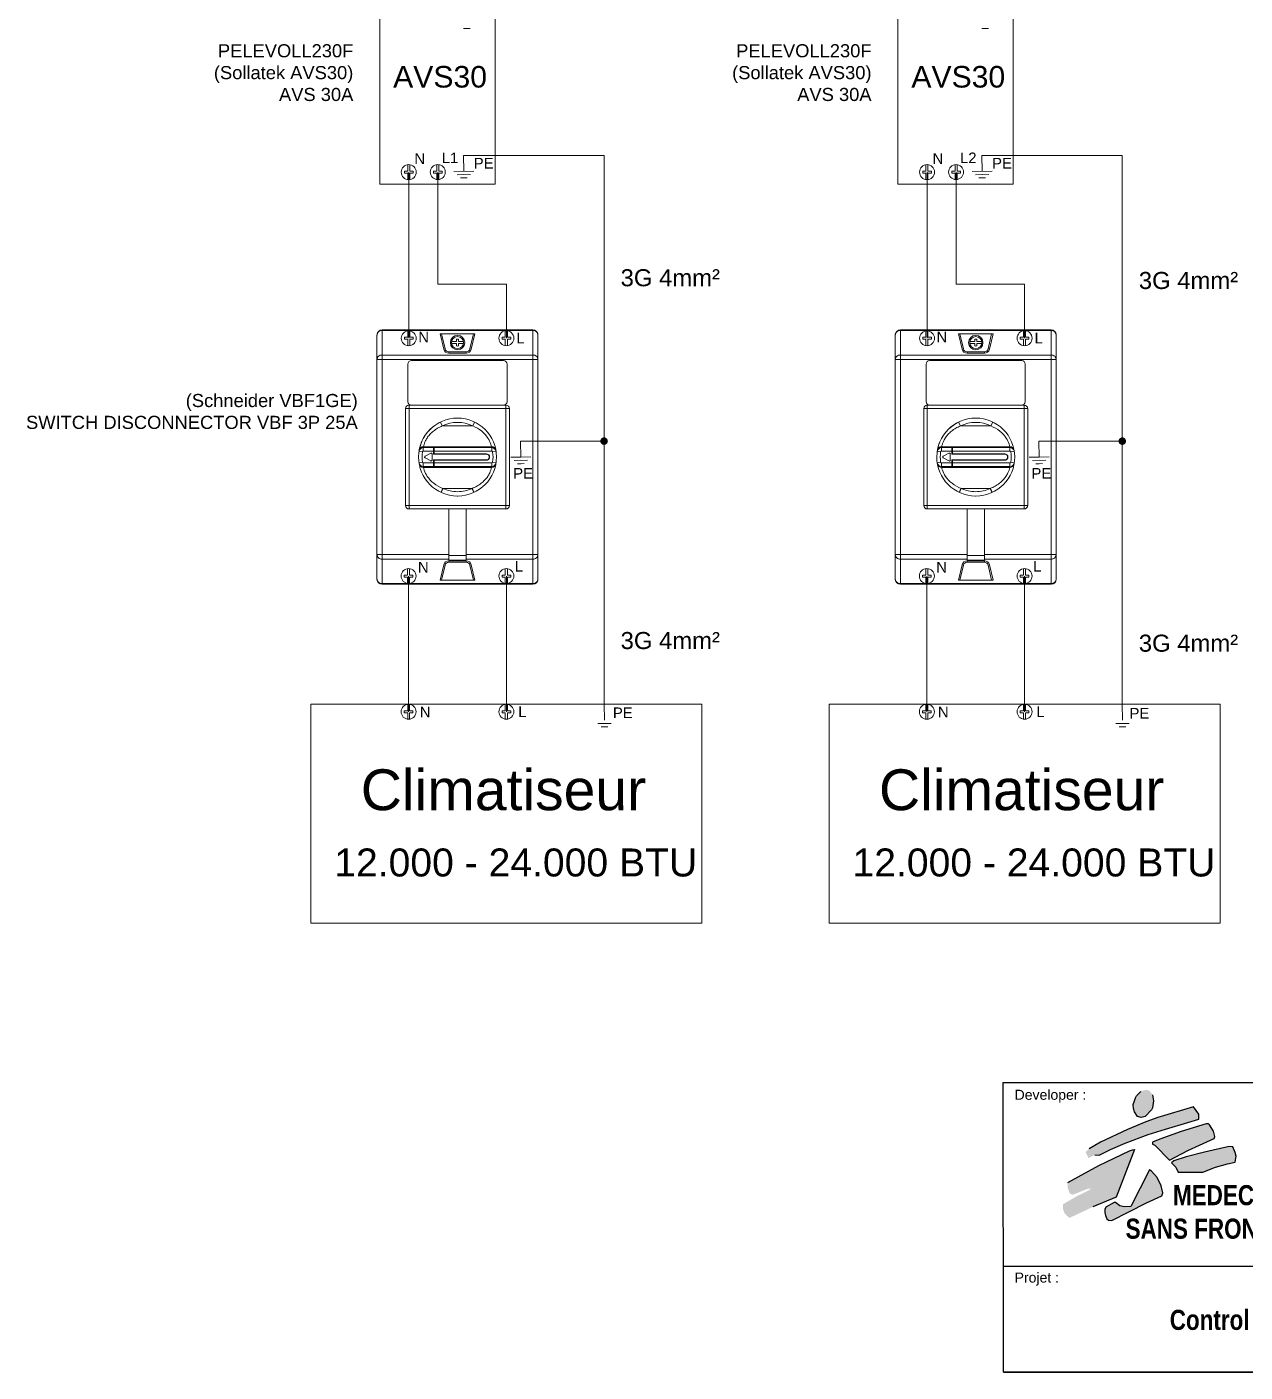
# Model space of a CAD drawing. Header units: millimetres. Extents: x 2233 to 2512, y 1440 to 1767.
# Drawn here: x 2256 to 2385.8, y 1439.7 to 1583 of the extents above; entities that cross this region are included whole.
import ezdxf
from ezdxf.enums import TextEntityAlignment as Align

# ---------------------------------------------------------------- set-up
doc = ezdxf.new("R2010")
doc.units = ezdxf.units.MM
for name, color, linetype, lineweight in [('01_Puissance', 250, 'Continuous', 20), ('03_Symbole', 250, 'Continuous', 15), ('_PROPRIETE_INTELLECTUELLE_AZIZI', 7, 'Continuous', 5)]:
    doc.layers.add(name, color=color, linetype=linetype, lineweight=lineweight)
doc.layers.add('04_Texte', color=7, linetype='Continuous')
doc.styles.get("Standard").update_dxf_attribs({"font": 'arial.ttf'})
doc.styles.add('TITLE', font='arial.ttf', dxfattribs={"width": 0.8})

# ---------------------------------------------------------------- blocks, each defined once
blk = doc.blocks.new('CARTOUCHE_AZIZI')
at = {"layer": '04_Texte', "linetype": 'Continuous'}
h = blk.add_hatch(color=256, dxfattribs=at)
h.paths.add_polyline_path([(-135.64, 28.9), (-135.78, 29.52), (-135.86, 29.69), (-136.11, 29.98), (-136.37, 30.06), (-136.77, 29.99), (-137.01, 29.9), (-137.47, 29.42), (-137.58, 29.21), (-137.68, 28.9), (-137.81, 28.51), (-137.79, 28.09), (-137.69, 27.72), (-137.36, 27.24), (-136.97, 27.13), (-136.55, 27.23), (-135.88, 27.93), (-135.75, 28.16)])
h.paths.add_polyline_path([(-135.2, 27.13), (-136.46, 26.65), (-138.43, 25.85), (-141.29, 24.49), (-142.52, 23.77), (-142.89, 23.46), (-142.59, 22.8), (-141.91, 23.13), (-141.46, 23.12), (-140.22, 23.71), (-138.66, 24.4), (-136.22, 25.3), (-134.37, 25.88), (-131.99, 26.58), (-130.84, 26.93), (-130.82, 27.49), (-131.4, 28.26)])
h.paths.add_polyline_path([(-137.67, 23.73), (-137.91, 23.69), (-138.2, 23.58), (-141.48, 22), (-144.78, 20.21), (-144.79, 19.63), (-144.6, 19.07), (-144.3, 18.88), (-142.73, 19.5), (-142.31, 19.57), (-142.46, 19.41), (-143.75, 18.78), (-145.3, 17.88), (-145.3, 17.38), (-145.12, 16.89), (-144.62, 16.42), (-142.11, 17.6), (-139.63, 18.65)])
h.paths.add_polyline_path([(-134.76, 18.76), (-134.65, 19.1), (-134.83, 19.83), (-135.26, 20.72), (-135.86, 21.39), (-136.08, 21.55), (-138.07, 17.64), (-138.78, 17.59), (-139.25, 17.72), (-139.7, 18.07), (-139.86, 18.07), (-140.73, 17.57), (-140.83, 17.31), (-140.83, 16.99), (-140.78, 16.7), (-140.63, 16.33), (-140.44, 16.18), (-140.1, 16.15), (-138.28, 17.07), (-136.39, 18.02)])
h.paths.add_polyline_path([(-134.97, 24.83), (-135.76, 24.49), (-135.78, 24.28), (-135.51, 24.16), (-133.95, 22.59), (-132.01, 23.59), (-130.75, 24.18), (-129.2, 24.87), (-129.12, 25.09), (-129.25, 25.66), (-129.7, 26.35), (-129.81, 26.44), (-130.05, 26.45), (-132.72, 25.64)])
h.paths.add_polyline_path([(-132.18, 22.92), (-133.5, 22.49), (-133.73, 22.31), (-133.29, 21.83), (-133.03, 21.31), (-130.39, 21.31), (-129.04, 21.82), (-127.76, 22.18), (-126.94, 22.37), (-126.86, 22.99), (-126.94, 23.41), (-127.22, 24.01), (-127.58, 24.03), (-130.23, 23.44)])
at = {"layer": '04_Texte'}
for p, q in [((-151.65, 30.85), (-98.23, 30.85)), ((-151.65, 11.27), (-98.23, 11.27)), ((-151.65, 0), (-98.23, 0)), ((-98.23, 0), (-53.45, 0))]:
    blk.add_line(p, q, dxfattribs=at)
at = {"layer": '04_Texte', "lineweight": -3}
for p, q in [((-98.23, 30.85), (-98.23, 0)), ((-98.23, 18.17), (-0.02, 18.24)), ((-98.23, 8.17), (-0.01, 7.96)), ((-76.3, 8.12), (-76.3, 0)), ((-52.18, 8.07), (-52.06, 0)), ((-42.92, 8.05), (-42.92, 0)), ((-26.4, 8.02), (-26.35, 0))]:
    blk.add_line(p, q, dxfattribs=at)
at = {"layer": '04_Texte', "linetype": 'Continuous'}
for p, q in [((-137.81, 28.51), (-137.68, 28.9)), ((-137.68, 28.9), (-137.58, 29.21)), ((-137.58, 29.21), (-137.47, 29.42)), ((-137.47, 29.42), (-137.01, 29.9)), ((-135.78, 29.52), (-135.64, 28.9)), ((-135.64, 28.9), (-135.75, 28.16)), ((-137.79, 28.09), (-137.81, 28.51)), ((-137.69, 27.72), (-137.79, 28.09)), ((-137.36, 27.24), (-137.69, 27.72)), ((-136.97, 27.13), (-137.36, 27.24)), ((-135.88, 27.93), (-136.55, 27.23)), ((-135.75, 28.16), (-135.88, 27.93)), ((-131.4, 28.26), (-135.2, 27.13)), ((-130.82, 27.49), (-131.4, 28.26)), ((-130.84, 26.93), (-130.82, 27.49)), ((-138.43, 25.85), (-141.29, 24.49)), ((-136.46, 26.65), (-138.43, 25.85)), ((-136.55, 27.23), (-136.97, 27.13)), ((-135.2, 27.13), (-136.46, 26.65)), ((-136.22, 25.3), (-134.37, 25.88)), ((-134.37, 25.88), (-131.99, 26.58)), ((-130.05, 26.45), (-132.72, 25.64)), ((-131.99, 26.58), (-130.84, 26.93)), ((-129.81, 26.44), (-130.05, 26.45)), ((-129.7, 26.35), (-129.81, 26.44)), ((-129.25, 25.66), (-129.7, 26.35)), ((-141.29, 24.49), (-142.52, 23.77)), ((-140.22, 23.71), (-138.66, 24.4)), ((-138.66, 24.4), (-136.22, 25.3)), ((-135.76, 24.49), (-135.78, 24.28)), ((-134.97, 24.83), (-135.76, 24.49)), ((-132.72, 25.64), (-134.97, 24.83)), ((-130.75, 24.18), (-129.2, 24.87)), ((-129.12, 25.09), (-129.25, 25.66)), ((-129.2, 24.87), (-129.12, 25.09)), ((-141.91, 23.13), (-141.46, 23.12)), ((-141.48, 22), (-138.2, 23.58)), ((-141.46, 23.12), (-140.22, 23.71)), ((-137.67, 23.73), (-139.63, 18.65)), ((-138.2, 23.58), (-137.91, 23.69)), ((-137.91, 23.69), (-137.67, 23.73)), ((-135.78, 24.28), (-135.51, 24.16)), ((-135.51, 24.16), (-133.95, 22.59)), ((-133.95, 22.59), (-132.01, 23.59)), ((-130.23, 23.44), (-132.18, 22.92)), ((-132.01, 23.59), (-130.75, 24.18)), ((-127.58, 24.03), (-130.23, 23.44)), ((-127.22, 24.01), (-127.58, 24.03)), ((-126.94, 23.41), (-127.22, 24.01)), ((-126.86, 22.99), (-126.94, 23.41)), ((-126.94, 22.37), (-126.86, 22.99)), ((-144.78, 20.21), (-141.48, 22)), ((-136.08, 21.55), (-138.07, 17.64)), ((-135.86, 21.39), (-136.08, 21.55)), ((-133.5, 22.49), (-133.73, 22.31)), ((-133.73, 22.31), (-133.29, 21.83)), ((-132.18, 22.92), (-133.5, 22.49)), ((-133.29, 21.83), (-133.03, 21.31)), ((-130.39, 21.31), (-129.04, 21.82)), ((-129.04, 21.82), (-127.76, 22.18)), ((-127.76, 22.18), (-126.94, 22.37)), ((-135.26, 20.72), (-135.86, 21.39)), ((-134.83, 19.83), (-135.26, 20.72)), ((-133.03, 21.31), (-130.39, 21.31)), ((-139.63, 18.65), (-142.11, 17.6)), ((-136.39, 18.02), (-134.76, 18.76)), ((-134.65, 19.1), (-134.83, 19.83)), ((-134.76, 18.76), (-134.65, 19.1)), ((-140.73, 17.57), (-140.83, 17.31)), ((-140.83, 17.31), (-140.83, 16.99)), ((-139.86, 18.07), (-140.73, 17.57)), ((-139.7, 18.07), (-139.86, 18.07)), ((-139.25, 17.72), (-139.7, 18.07)), ((-138.78, 17.59), (-139.25, 17.72)), ((-138.07, 17.64), (-138.78, 17.59)), ((-138.28, 17.07), (-136.39, 18.02)), ((-140.83, 16.99), (-140.78, 16.7)), ((-140.78, 16.7), (-140.63, 16.33)), ((-140.63, 16.33), (-140.44, 16.18)), ((-140.44, 16.18), (-140.1, 16.15)), ((-140.1, 16.15), (-138.28, 17.07))]:
    blk.add_line(p, q, dxfattribs=at)
at = {"layer": '04_Texte'}
blk.add_lwpolyline([(-151.68, 30.85), (0.03, 30.92), (0, 0), (-151.65, 0)], close=True, dxfattribs=at)
at = {"layer": '04_Texte', "style": 'TITLE'}
for s, p in [('Developer :', (-150.45, 29.01)), ('Titre : ', (-96.26, 28.59)), ('Dessinateur: ', (-96.69, 15.71)), ('Projet :', (-150.45, 9.54)), ('Fichier: ', (-96.89, 6.53)), ('Date de création :', (-75.05, 6.25)), ('Rev. No :', (-51.21, 6.3)), ('Date de révision :', (-41.9, 6.44)), ('Echelle : ', (-25.09, 6.21))]:
    blk.add_text(s, height=1.069, dxfattribs=at).set_placement(p)
at = {"layer": '04_Texte', "width": 0.755063}
blk.add_text('Sol_2_three_AC', height=2.5, dxfattribs=at).set_placement((-97.38, 2.38), (-78.03, 2.38), align=Align.FIT)
at = {"layer": '04_Texte', "lineweight": -3, "attachment_point": 1}
for s, width, gutter_width, insert, char_height in [('MSF-OCB', 13.1966, 12.5, (-116.15, 25.26), 2.5), ('Alejdin AZIZI, HVAC Control Solutions Engineer Intern', 58.1415, 8.14, (-86.32, 15.93), 1.6279), ('NTS', 14.2549, 12.5, (-20.66, 4.89), 2.5)]:
    blk.add_mtext_dynamic_manual_height_columns(s, width=width, gutter_width=gutter_width, heights=[0], dxfattribs=dict(at, insert=insert, char_height=char_height))
at = {"layer": '04_Texte', "char_height": 2.1397, "width": 54.778, "attachment_point": 5, "style": 'TITLE'}
for s, insert in [('{\\fArial|b1|i0|c0|p39;MEDECINS\\PSANS FRONTIERES}', (-127.27, 17.05)), ('{\\fArial|b1|i0|c0|p39;Control Solutions}', (-123.9, 5.55))]:
    blk.add_mtext(s, dxfattribs=dict(at, insert=insert))
at = {"layer": '04_Texte', "insert": (-74.12, 4.48), "char_height": 2.5, "attachment_point": 1}
blk.add_mtext_dynamic_manual_height_columns('29/04/2026', width=5.8436, gutter_width=12.5, heights=[0], dxfattribs=at)
at = {"layer": '04_Texte'}
for tag, p, height in [('REV_NO', (-51.35, 2.42), 1.39), ('DATE_REV', (-41.45, 2.09), 1.93)]:
    blk.add_attdef(tag, p, '', height=height, dxfattribs=at)
at = {"layer": '_PROPRIETE_INTELLECTUELLE_AZIZI', "insert": (-151.68, 30.87), "char_height": 0.0144, "attachment_point": 1}
blk.add_mtext_dynamic_manual_height_columns('ORIG_DWG_AUTH:_AZIZI_Alejdin_2026', width=0.3855, gutter_width=0.0719, heights=[0], dxfattribs=at)

msp = doc.modelspace()

# ---------------------------------------------------------------- linework, layer by layer
at = {"layer": '01_Puissance'}
for p, q in [((2302.88, 1582.87), (2302.52, 1582.87)), ((2302.52, 1582.87), (2303.23, 1582.87)), ((2358.08, 1582.87), (2357.73, 1582.87)), ((2357.73, 1582.87), (2358.44, 1582.87)), ((2302.52, 1569.35), (2302.54, 1567.66)), ((2302.52, 1569.35), (2317.48, 1569.35)), ((2317.48, 1569.35), (2317.48, 1538.9)), ((2357.72, 1569.35), (2357.75, 1567.66)), ((2372.68, 1569.35), (2357.72, 1569.35)), ((2372.68, 1538.9), (2372.68, 1569.35)), ((2296.67, 1549.86), (2296.67, 1567.56)), ((2299.77, 1567.57), (2299.77, 1555.62)), ((2301.48, 1567.64), (2303.61, 1567.67)), ((2302.54, 1567.66), (2301.48, 1567.64)), ((2301.84, 1567.29), (2303.26, 1567.31)), ((2302.55, 1567.3), (2301.84, 1567.29)), ((2302.56, 1566.95), (2302.2, 1566.94)), ((2302.2, 1566.94), (2302.91, 1566.95)), ((2351.88, 1549.86), (2351.88, 1567.56)), ((2354.97, 1555.62), (2354.97, 1567.57)), ((2356.68, 1567.64), (2358.81, 1567.67)), ((2357.75, 1567.66), (2356.68, 1567.64)), ((2357.04, 1567.29), (2358.46, 1567.31)), ((2357.75, 1567.3), (2357.04, 1567.29)), ((2357.76, 1566.95), (2357.4, 1566.94)), ((2357.4, 1566.94), (2358.11, 1566.95)), ((2305.87, 1566.27), (2305.87, 1566.27)), ((2361.07, 1566.27), (2361.07, 1566.27)), ((2307.07, 1555.62), (2299.77, 1555.62)), ((2307.07, 1555.62), (2307.07, 1549.87)), ((2354.97, 1555.62), (2362.27, 1555.62)), ((2362.27, 1555.62), (2362.27, 1549.87)), ((2308.58, 1538.9), (2308.61, 1537.21)), ((2317.48, 1538.9), (2308.58, 1538.9)), ((2317.48, 1510.88), (2317.48, 1538.9)), ((2363.78, 1538.9), (2363.81, 1537.21)), ((2363.78, 1538.9), (2372.68, 1538.9)), ((2372.68, 1510.88), (2372.68, 1538.9)), ((2307.54, 1537.19), (2309.68, 1537.23)), ((2308.61, 1537.21), (2307.54, 1537.19)), ((2307.91, 1536.84), (2309.33, 1536.87)), ((2308.62, 1536.86), (2307.91, 1536.84)), ((2308.27, 1536.49), (2308.98, 1536.51)), ((2308.62, 1536.5), (2308.27, 1536.49)), ((2362.75, 1537.19), (2364.88, 1537.23)), ((2363.81, 1537.21), (2362.75, 1537.19)), ((2363.11, 1536.84), (2364.53, 1536.87)), ((2363.82, 1536.86), (2363.11, 1536.84)), ((2363.47, 1536.49), (2364.18, 1536.51)), ((2363.82, 1536.5), (2363.47, 1536.49)), ((2296.66, 1510.08), (2296.66, 1524.53)), ((2307.07, 1524.53), (2307.07, 1510.08)), ((2351.86, 1524.53), (2351.86, 1510.08)), ((2362.27, 1524.53), (2362.27, 1510.08)), ((2317.48, 1510.88), (2317.51, 1509.19)), ((2372.68, 1510.88), (2372.7, 1509.19)), ((2316.8, 1508.82), (2318.23, 1508.84)), ((2317.51, 1508.83), (2316.8, 1508.82)), ((2317.52, 1508.48), (2317.17, 1508.47)), ((2317.17, 1508.47), (2317.88, 1508.48)), ((2372, 1508.82), (2373.42, 1508.84)), ((2372.71, 1508.83), (2372, 1508.82)), ((2372.72, 1508.48), (2372.36, 1508.47)), ((2372.36, 1508.47), (2373.07, 1508.48))]:
    msp.add_line(p, q, dxfattribs=at)
at = {"layer": '01_Puissance', "lineweight": -3, "const_width": 0.4}
for points in [[(2317.68, 1538.91, -1), (2317.28, 1538.9, -1)], [(2372.88, 1538.91, -1), (2372.48, 1538.9, -1)]]:
    msp.add_lwpolyline(points, format="xyb", close=True, dxfattribs=at)
at = {"layer": '03_Symbole', "color": 7, "linetype": 'Continuous'}
for p, q in [((2296.57, 1567.67), (2296.57, 1568.36)), ((2296.78, 1567.67), (2296.78, 1568.36)), ((2299.66, 1567.68), (2299.66, 1568.36)), ((2299.88, 1567.68), (2299.88, 1568.36)), ((2351.77, 1567.67), (2351.77, 1568.36)), ((2351.98, 1567.67), (2351.98, 1568.36)), ((2354.87, 1567.68), (2354.87, 1568.36)), ((2355.08, 1567.68), (2355.08, 1568.36)), ((2296.21, 1567.67), (2296.21, 1567.46)), ((2296.57, 1567.67), (2296.21, 1567.67)), ((2296.21, 1567.46), (2296.57, 1567.46)), ((2296.57, 1567.46), (2296.57, 1566.77)), ((2297.13, 1567.67), (2296.78, 1567.67)), ((2296.78, 1567.46), (2296.78, 1566.77)), ((2296.78, 1567.46), (2297.13, 1567.46)), ((2297.13, 1567.46), (2297.13, 1567.67)), ((2299.31, 1567.46), (2299.31, 1567.68)), ((2299.31, 1567.68), (2299.66, 1567.68)), ((2299.66, 1567.46), (2299.31, 1567.46)), ((2299.66, 1567.46), (2299.66, 1566.78)), ((2299.88, 1567.68), (2300.23, 1567.68)), ((2299.88, 1567.46), (2299.88, 1566.78)), ((2300.23, 1567.46), (2299.88, 1567.46)), ((2300.23, 1567.68), (2300.23, 1567.46)), ((2351.42, 1567.67), (2351.42, 1567.46)), ((2351.77, 1567.67), (2351.42, 1567.67)), ((2351.42, 1567.46), (2351.77, 1567.46)), ((2351.77, 1567.46), (2351.77, 1566.77)), ((2352.34, 1567.67), (2351.98, 1567.67)), ((2351.98, 1567.46), (2351.98, 1566.77)), ((2351.98, 1567.46), (2352.34, 1567.46)), ((2352.34, 1567.46), (2352.34, 1567.67)), ((2354.51, 1567.46), (2354.51, 1567.68)), ((2354.51, 1567.68), (2354.87, 1567.68)), ((2354.87, 1567.46), (2354.51, 1567.46)), ((2354.87, 1567.46), (2354.87, 1566.78)), ((2355.08, 1567.68), (2355.43, 1567.68)), ((2355.08, 1567.46), (2355.08, 1566.78)), ((2355.43, 1567.46), (2355.08, 1567.46)), ((2355.43, 1567.68), (2355.43, 1567.46)), ((2296.57, 1549.97), (2296.57, 1550.65)), ((2296.78, 1549.97), (2296.78, 1550.65)), ((2306.96, 1549.97), (2306.96, 1550.66)), ((2307.18, 1549.97), (2307.18, 1550.66)), ((2351.77, 1549.97), (2351.77, 1550.65)), ((2351.98, 1549.97), (2351.98, 1550.65)), ((2362.16, 1549.97), (2362.16, 1550.66)), ((2362.38, 1549.97), (2362.38, 1550.66)), ((2296.21, 1549.75), (2296.21, 1549.97)), ((2296.21, 1549.97), (2296.57, 1549.97)), ((2296.57, 1549.75), (2296.21, 1549.75)), ((2296.57, 1549.75), (2296.57, 1549.07)), ((2296.78, 1549.97), (2297.13, 1549.97)), ((2296.78, 1549.75), (2296.78, 1549.07)), ((2297.13, 1549.75), (2296.78, 1549.75)), ((2297.13, 1549.97), (2297.13, 1549.75)), ((2306.61, 1549.76), (2306.61, 1549.97)), ((2306.61, 1549.97), (2306.96, 1549.97)), ((2306.96, 1549.76), (2306.61, 1549.76)), ((2306.96, 1549.76), (2306.96, 1549.08)), ((2307.18, 1549.97), (2307.53, 1549.97)), ((2307.18, 1549.76), (2307.18, 1549.08)), ((2307.53, 1549.76), (2307.18, 1549.76)), ((2307.53, 1549.97), (2307.53, 1549.76)), ((2351.42, 1549.75), (2351.42, 1549.97)), ((2351.42, 1549.97), (2351.77, 1549.97)), ((2351.77, 1549.75), (2351.42, 1549.75)), ((2351.77, 1549.75), (2351.77, 1549.07)), ((2351.98, 1549.97), (2352.34, 1549.97)), ((2351.98, 1549.75), (2351.98, 1549.07)), ((2352.34, 1549.75), (2351.98, 1549.75)), ((2352.34, 1549.97), (2352.34, 1549.75)), ((2361.81, 1549.76), (2361.81, 1549.97)), ((2361.81, 1549.97), (2362.16, 1549.97)), ((2362.16, 1549.76), (2361.81, 1549.76)), ((2362.16, 1549.76), (2362.16, 1549.08)), ((2362.38, 1549.97), (2362.73, 1549.97)), ((2362.38, 1549.76), (2362.38, 1549.08)), ((2362.73, 1549.76), (2362.38, 1549.76)), ((2362.73, 1549.97), (2362.73, 1549.76)), ((2296.55, 1524.64), (2296.55, 1525.32)), ((2296.77, 1524.64), (2296.77, 1525.32)), ((2306.96, 1524.64), (2306.96, 1525.32)), ((2307.18, 1524.64), (2307.18, 1525.32)), ((2351.76, 1524.64), (2351.76, 1525.32)), ((2351.97, 1524.64), (2351.97, 1525.32)), ((2362.17, 1524.64), (2362.17, 1525.32)), ((2362.38, 1524.64), (2362.38, 1525.32)), ((2296.2, 1524.43), (2296.2, 1524.64)), ((2296.2, 1524.64), (2296.55, 1524.64)), ((2296.55, 1524.43), (2296.2, 1524.43)), ((2296.55, 1524.43), (2296.55, 1523.74)), ((2296.77, 1524.64), (2297.12, 1524.64)), ((2296.77, 1524.43), (2296.77, 1523.74)), ((2297.12, 1524.43), (2296.77, 1524.43)), ((2297.12, 1524.64), (2297.12, 1524.43)), ((2306.61, 1524.43), (2306.61, 1524.64)), ((2306.61, 1524.64), (2306.96, 1524.64)), ((2306.96, 1524.43), (2306.61, 1524.43)), ((2306.96, 1524.43), (2306.96, 1523.74)), ((2307.18, 1524.64), (2307.53, 1524.64)), ((2307.18, 1524.43), (2307.18, 1523.74)), ((2307.53, 1524.43), (2307.18, 1524.43)), ((2307.53, 1524.64), (2307.53, 1524.43)), ((2351.4, 1524.43), (2351.4, 1524.64)), ((2351.4, 1524.64), (2351.76, 1524.64)), ((2351.76, 1524.43), (2351.4, 1524.43)), ((2351.76, 1524.43), (2351.76, 1523.74)), ((2351.97, 1524.64), (2352.32, 1524.64)), ((2351.97, 1524.43), (2351.97, 1523.74)), ((2352.32, 1524.43), (2351.97, 1524.43)), ((2352.32, 1524.64), (2352.32, 1524.43)), ((2361.81, 1524.43), (2361.81, 1524.64)), ((2361.81, 1524.64), (2362.17, 1524.64)), ((2362.17, 1524.43), (2361.81, 1524.43)), ((2362.17, 1524.43), (2362.17, 1523.74)), ((2362.38, 1524.64), (2362.73, 1524.64)), ((2362.38, 1524.43), (2362.38, 1523.74)), ((2362.73, 1524.43), (2362.38, 1524.43)), ((2362.73, 1524.64), (2362.73, 1524.43)), ((2296.56, 1510.19), (2296.56, 1510.87)), ((2296.77, 1510.19), (2296.77, 1510.87)), ((2306.96, 1510.19), (2306.96, 1510.87)), ((2307.18, 1510.19), (2307.18, 1510.87)), ((2351.75, 1510.19), (2351.75, 1510.87)), ((2351.97, 1510.19), (2351.97, 1510.87)), ((2362.16, 1510.19), (2362.16, 1510.87)), ((2362.37, 1510.19), (2362.37, 1510.87)), ((2296.2, 1510.19), (2296.2, 1509.97)), ((2296.56, 1510.19), (2296.2, 1510.19)), ((2296.2, 1509.97), (2296.56, 1509.97)), ((2296.56, 1509.97), (2296.56, 1509.29)), ((2297.12, 1510.19), (2296.77, 1510.19)), ((2296.77, 1509.97), (2296.77, 1509.29)), ((2296.77, 1509.97), (2297.12, 1509.97)), ((2297.12, 1509.97), (2297.12, 1510.19)), ((2306.61, 1509.97), (2306.61, 1510.19)), ((2306.61, 1510.19), (2306.96, 1510.19)), ((2306.96, 1509.97), (2306.61, 1509.97)), ((2306.96, 1509.97), (2306.96, 1509.29)), ((2307.18, 1510.19), (2307.53, 1510.19)), ((2307.18, 1509.97), (2307.18, 1509.29)), ((2307.53, 1509.97), (2307.18, 1509.97)), ((2307.53, 1510.19), (2307.53, 1509.97)), ((2351.4, 1510.19), (2351.4, 1509.97)), ((2351.75, 1510.19), (2351.4, 1510.19)), ((2351.4, 1509.97), (2351.75, 1509.97)), ((2351.75, 1509.97), (2351.75, 1509.29)), ((2352.32, 1510.19), (2351.97, 1510.19)), ((2351.97, 1509.97), (2351.97, 1509.29)), ((2351.97, 1509.97), (2352.32, 1509.97)), ((2352.32, 1509.97), (2352.32, 1510.19)), ((2361.81, 1509.97), (2361.81, 1510.19)), ((2361.81, 1510.19), (2362.16, 1510.19)), ((2362.16, 1509.97), (2361.81, 1509.97)), ((2362.16, 1509.97), (2362.16, 1509.29)), ((2362.37, 1510.19), (2362.73, 1510.19)), ((2362.37, 1509.97), (2362.37, 1509.29)), ((2362.73, 1509.97), (2362.37, 1509.97)), ((2362.73, 1510.19), (2362.73, 1509.97))]:
    msp.add_line(p, q, dxfattribs=at)
at = {"layer": '03_Symbole', "color": 7}
for p, q in [((2293.85, 1550.76), (2293.85, 1523.66)), ((2293.85, 1550.76), (2309.88, 1550.76)), ((2309.88, 1550.69), (2293.85, 1550.69)), ((2309.88, 1523.66), (2309.88, 1550.76)), ((2349.05, 1550.76), (2349.05, 1523.66)), ((2349.05, 1550.76), (2365.09, 1550.76)), ((2365.09, 1550.69), (2349.05, 1550.69)), ((2365.09, 1523.66), (2365.09, 1550.76)), ((2293.29, 1524.21), (2293.29, 1550.21)), ((2300.02, 1550.33), (2300.41, 1548.7)), ((2300.02, 1550.33), (2303.71, 1550.33)), ((2300.55, 1548.73), (2300.17, 1550.33)), ((2301.23, 1549.51), (2301.75, 1549.51)), ((2301.75, 1549.29), (2301.23, 1549.29)), ((2301.75, 1549.51), (2301.75, 1549.75)), ((2301.75, 1549.04), (2301.75, 1549.29)), ((2301.98, 1549.75), (2301.98, 1549.51)), ((2301.98, 1549.51), (2302.5, 1549.51)), ((2301.98, 1549.29), (2301.98, 1549.04)), ((2302.5, 1549.29), (2301.98, 1549.29)), ((2303.56, 1550.33), (2303.18, 1548.73)), ((2303.71, 1550.33), (2303.33, 1548.7)), ((2310.44, 1524.21), (2310.44, 1550.21)), ((2348.5, 1524.21), (2348.5, 1550.21)), ((2355.22, 1550.33), (2355.61, 1548.7)), ((2355.22, 1550.33), (2358.91, 1550.33)), ((2355.75, 1548.73), (2355.38, 1550.33)), ((2356.43, 1549.51), (2356.96, 1549.51)), ((2356.96, 1549.29), (2356.43, 1549.29)), ((2356.96, 1549.51), (2356.96, 1549.75)), ((2356.96, 1549.04), (2356.96, 1549.29)), ((2357.18, 1549.75), (2357.18, 1549.51)), ((2357.18, 1549.51), (2357.7, 1549.51)), ((2357.18, 1549.29), (2357.18, 1549.04)), ((2357.7, 1549.29), (2357.18, 1549.29)), ((2358.76, 1550.33), (2358.38, 1548.73)), ((2358.91, 1550.33), (2358.53, 1548.7)), ((2365.64, 1524.21), (2365.64, 1550.21)), ((2293.85, 1548.08), (2309.88, 1548.08)), ((2300.41, 1548.7), (2300.55, 1548.73)), ((2300.94, 1548.42), (2300.94, 1548.27)), ((2300.94, 1548.42), (2302.79, 1548.42)), ((2302.79, 1548.27), (2300.94, 1548.27)), ((2302.79, 1548.27), (2302.79, 1548.42)), ((2303.18, 1548.73), (2303.33, 1548.7)), ((2349.05, 1548.08), (2365.09, 1548.08)), ((2355.61, 1548.7), (2355.75, 1548.73)), ((2356.15, 1548.42), (2356.15, 1548.27)), ((2356.15, 1548.42), (2357.99, 1548.42)), ((2357.99, 1548.27), (2356.15, 1548.27)), ((2357.99, 1548.27), (2357.99, 1548.42)), ((2358.38, 1548.73), (2358.53, 1548.7)), ((2310.44, 1547.6), (2293.29, 1547.6)), ((2296.59, 1543.11), (2296.59, 1547.11)), ((2296.96, 1547.48), (2306.77, 1547.48)), ((2307.14, 1547.11), (2307.14, 1543.11)), ((2365.64, 1547.6), (2348.5, 1547.6)), ((2351.8, 1543.11), (2351.8, 1547.11)), ((2352.16, 1547.48), (2361.97, 1547.48)), ((2362.34, 1547.11), (2362.34, 1543.11)), ((2307.4, 1542.37), (2296.33, 1542.37)), ((2296.33, 1532.05), (2296.33, 1542.37)), ((2296.7, 1542.74), (2296.7, 1531.68)), ((2296.7, 1542.74), (2307.03, 1542.74)), ((2307.03, 1531.68), (2307.03, 1542.74)), ((2307.4, 1542.37), (2307.4, 1532.05)), ((2362.6, 1542.37), (2351.54, 1542.37)), ((2351.54, 1532.05), (2351.54, 1542.37)), ((2351.91, 1542.74), (2351.91, 1531.68)), ((2351.91, 1542.74), (2362.23, 1542.74)), ((2362.23, 1531.68), (2362.23, 1542.74)), ((2362.6, 1542.37), (2362.6, 1532.05)), ((2300.04, 1540.93), (2300.24, 1540.52)), ((2300.24, 1540.52), (2303.49, 1540.52)), ((2303.49, 1540.52), (2303.69, 1540.93)), ((2355.24, 1540.93), (2355.44, 1540.52)), ((2355.44, 1540.52), (2358.69, 1540.52)), ((2358.69, 1540.52), (2358.9, 1540.93)), ((2297.77, 1537.88), (2297.76, 1537.83)), ((2297.76, 1537.82), (2297.76, 1537.83)), ((2298.13, 1537.77), (2297.76, 1537.82)), ((2298.22, 1538.22), (2298.23, 1538.31)), ((2298.22, 1538.22), (2305.51, 1538.22)), ((2298.22, 1538.22), (2298.22, 1537.85)), ((2298.22, 1537.85), (2299.3, 1537.85)), ((2305.5, 1538.31), (2298.23, 1538.31)), ((2299.3, 1537.52), (2299.3, 1538.22)), ((2299.38, 1537.56), (2299.38, 1538.22)), ((2299.38, 1537.85), (2305.51, 1537.85)), ((2305.5, 1538.31), (2305.51, 1538.22)), ((2305.51, 1537.85), (2305.51, 1538.22)), ((2305.97, 1537.82), (2305.6, 1537.77)), ((2305.97, 1537.83), (2305.96, 1537.88)), ((2305.97, 1537.83), (2305.97, 1537.82)), ((2352.97, 1537.88), (2352.97, 1537.83)), ((2352.97, 1537.82), (2352.97, 1537.83)), ((2353.33, 1537.77), (2352.97, 1537.82)), ((2353.42, 1538.22), (2353.44, 1538.31)), ((2353.42, 1538.22), (2360.71, 1538.22)), ((2353.42, 1538.22), (2353.42, 1537.85)), ((2353.42, 1537.85), (2354.51, 1537.85)), ((2360.7, 1538.31), (2353.44, 1538.31)), ((2354.51, 1537.52), (2354.51, 1538.22)), ((2354.58, 1537.56), (2354.58, 1538.22)), ((2354.58, 1537.85), (2360.71, 1537.85)), ((2360.7, 1538.31), (2360.71, 1538.22)), ((2360.71, 1537.85), (2360.71, 1538.22)), ((2361.17, 1537.82), (2360.81, 1537.77)), ((2361.17, 1537.83), (2361.16, 1537.88)), ((2361.17, 1537.83), (2361.17, 1537.82)), ((2297.76, 1536.61), (2298.13, 1536.66)), ((2297.76, 1536.6), (2297.76, 1536.61)), ((2297.76, 1536.6), (2297.77, 1536.54)), ((2299.3, 1536.58), (2298.22, 1536.58)), ((2298.22, 1536.58), (2298.22, 1536.21)), ((2305.51, 1536.21), (2298.22, 1536.21)), ((2298.24, 1536.1), (2298.22, 1536.21)), ((2299.02, 1537.62), (2298.41, 1537.29)), ((2298.41, 1537.13), (2299.02, 1536.8)), ((2299.16, 1537.54), (2299.16, 1536.88)), ((2304.94, 1537.52), (2299.3, 1537.52)), ((2299.3, 1536.9), (2304.94, 1536.9)), ((2299.3, 1536.21), (2299.3, 1536.9)), ((2299.38, 1537.56), (2304.94, 1537.56)), ((2304.94, 1536.86), (2299.38, 1536.86)), ((2299.38, 1536.21), (2299.38, 1536.86)), ((2305.51, 1536.58), (2299.38, 1536.58)), ((2305.51, 1536.21), (2305.49, 1536.1)), ((2305.51, 1536.21), (2305.51, 1536.58)), ((2305.6, 1536.66), (2305.97, 1536.61)), ((2305.96, 1536.54), (2305.97, 1536.6)), ((2305.97, 1536.61), (2305.97, 1536.6)), ((2352.96, 1536.61), (2353.33, 1536.66)), ((2352.97, 1536.6), (2352.96, 1536.61)), ((2352.97, 1536.6), (2352.98, 1536.54)), ((2354.51, 1536.58), (2353.42, 1536.58)), ((2353.42, 1536.58), (2353.42, 1536.21)), ((2360.71, 1536.21), (2353.42, 1536.21)), ((2353.44, 1536.1), (2353.42, 1536.21)), ((2354.22, 1537.62), (2353.61, 1537.29)), ((2353.61, 1537.13), (2354.22, 1536.8)), ((2354.36, 1537.54), (2354.36, 1536.88)), ((2360.15, 1537.52), (2354.51, 1537.52)), ((2354.51, 1536.9), (2360.15, 1536.9)), ((2354.51, 1536.21), (2354.51, 1536.9)), ((2354.58, 1537.56), (2360.15, 1537.56)), ((2360.15, 1536.86), (2354.58, 1536.86)), ((2354.58, 1536.21), (2354.58, 1536.86)), ((2360.71, 1536.58), (2354.58, 1536.58)), ((2360.71, 1536.21), (2360.7, 1536.1)), ((2360.71, 1536.21), (2360.71, 1536.58)), ((2360.81, 1536.66), (2361.17, 1536.61)), ((2361.16, 1536.54), (2361.17, 1536.6)), ((2361.17, 1536.61), (2361.17, 1536.6)), ((2298.24, 1536.1), (2305.49, 1536.1)), ((2353.44, 1536.1), (2360.7, 1536.1)), ((2303.42, 1533.87), (2300.31, 1533.87)), ((2358.62, 1533.87), (2355.52, 1533.87)), ((2296.33, 1532.05), (2307.4, 1532.05)), ((2301.84, 1533.06), (2301.87, 1533.06)), ((2301.87, 1533.06), (2301.89, 1533.06)), ((2351.54, 1532.05), (2362.6, 1532.05)), ((2357.05, 1533.06), (2357.07, 1533.06)), ((2357.07, 1533.06), (2357.09, 1533.06)), ((2307.03, 1531.68), (2296.7, 1531.68)), ((2300.94, 1526.23), (2300.94, 1531.68)), ((2302.79, 1531.68), (2302.79, 1526.23)), ((2362.23, 1531.68), (2351.91, 1531.68)), ((2356.15, 1526.23), (2356.15, 1531.68)), ((2357.99, 1531.68), (2357.99, 1526.23)), ((2293.29, 1526.82), (2300.94, 1526.82)), ((2300.94, 1526.34), (2293.85, 1526.34)), ((2300.94, 1526.71), (2302.79, 1526.71)), ((2302.79, 1526.23), (2300.94, 1526.23)), ((2302.79, 1526.82), (2310.44, 1526.82)), ((2309.88, 1526.34), (2302.79, 1526.34)), ((2348.5, 1526.82), (2356.15, 1526.82)), ((2356.15, 1526.34), (2349.05, 1526.34)), ((2356.15, 1526.71), (2357.99, 1526.71)), ((2357.99, 1526.23), (2356.15, 1526.23)), ((2357.99, 1526.82), (2365.64, 1526.82)), ((2365.09, 1526.34), (2357.99, 1526.34)), ((2300.02, 1524.09), (2300.41, 1525.72)), ((2300.17, 1524.09), (2300.55, 1525.69)), ((2300.55, 1525.69), (2300.41, 1525.72)), ((2300.94, 1526.15), (2302.79, 1526.15)), ((2300.94, 1526.15), (2300.94, 1526)), ((2302.79, 1526), (2300.94, 1526)), ((2302.79, 1526), (2302.79, 1526.15)), ((2303.33, 1525.72), (2303.18, 1525.69)), ((2303.18, 1525.69), (2303.56, 1524.09)), ((2303.71, 1524.09), (2303.33, 1525.72)), ((2355.22, 1524.09), (2355.61, 1525.72)), ((2355.38, 1524.09), (2355.75, 1525.69)), ((2355.75, 1525.69), (2355.61, 1525.72)), ((2356.15, 1526.15), (2357.99, 1526.15)), ((2356.15, 1526.15), (2356.15, 1526)), ((2357.99, 1526), (2356.15, 1526)), ((2357.99, 1526), (2357.99, 1526.15)), ((2358.53, 1525.72), (2358.38, 1525.69)), ((2358.38, 1525.69), (2358.76, 1524.09)), ((2358.91, 1524.09), (2358.53, 1525.72)), ((2293.85, 1523.74), (2309.88, 1523.74)), ((2309.88, 1523.66), (2293.85, 1523.66)), ((2303.71, 1524.09), (2300.02, 1524.09)), ((2349.05, 1523.74), (2365.09, 1523.74)), ((2365.09, 1523.66), (2349.05, 1523.66)), ((2358.91, 1524.09), (2355.22, 1524.09))]:
    msp.add_line(p, q, dxfattribs=at)
at = {"layer": '03_Symbole'}
for points in [[(2293.58, 1586.58), (2305.87, 1586.58), (2305.87, 1566.27), (2293.58, 1566.27)], [(2348.78, 1586.58), (2361.07, 1586.58), (2361.07, 1566.27), (2348.78, 1566.27)], [(2286.25, 1510.88), (2327.89, 1510.88), (2327.89, 1487.54), (2286.25, 1487.54)], [(2341.45, 1510.88), (2383.09, 1510.88), (2383.09, 1487.54), (2341.45, 1487.54)]]:
    msp.add_lwpolyline(points, close=True, dxfattribs=at)
at = {"layer": '03_Symbole', "color": 7}
for points in [[(2300.04, 1540.93), (2299.76, 1540.78), (2299.45, 1540.58), (2299.17, 1540.36), (2298.92, 1540.13), (2298.7, 1539.89), (2298.51, 1539.65), (2298.35, 1539.41), (2298.22, 1539.18), (2298.1, 1538.96), (2298.02, 1538.75), (2297.95, 1538.57), (2297.89, 1538.41), (2297.85, 1538.27), (2297.83, 1538.15), (2297.81, 1538.06), (2297.79, 1538), (2297.79, 1537.96), (2297.78, 1537.93)], [(2355.24, 1540.93), (2354.96, 1540.78), (2354.65, 1540.58), (2354.37, 1540.36), (2354.12, 1540.13), (2353.91, 1539.89), (2353.72, 1539.65), (2353.55, 1539.41), (2353.42, 1539.18), (2353.31, 1538.96), (2353.22, 1538.75), (2353.15, 1538.57), (2353.1, 1538.41), (2353.06, 1538.27), (2353.03, 1538.15), (2353.01, 1538.06), (2353, 1538), (2352.99, 1537.96), (2352.98, 1537.93)]]:
    msp.add_lwpolyline(points, dxfattribs=at)
at = {"layer": '03_Symbole', "color": 7, "linetype": 'Continuous'}
for centre in [(2296.67, 1567.56), (2299.77, 1567.57), (2351.88, 1567.56), (2354.97, 1567.57), (2296.67, 1549.86), (2307.07, 1549.87), (2351.88, 1549.86), (2362.27, 1549.87), (2296.66, 1524.53), (2307.07, 1524.53), (2351.86, 1524.53), (2362.27, 1524.53), (2296.66, 1510.08), (2307.07, 1510.08), (2351.86, 1510.08), (2362.27, 1510.08)]:
    msp.add_circle(centre, 0.798, dxfattribs=at)
at = {"layer": '03_Symbole', "color": 7}
for centre, radius in [((2301.87, 1549.4), 0.765), ((2301.87, 1549.4), 0.645), ((2357.07, 1549.4), 0.765), ((2357.07, 1549.4), 0.645)]:
    msp.add_circle(centre, radius, dxfattribs=at)
for centre, radius, start, end in [((2293.85, 1550.21), 0.553, 90, 180), ((2309.88, 1550.21), 0.553, 0, 90), ((2349.05, 1550.21), 0.553, 90, 180), ((2365.09, 1550.21), 0.553, 0, 90), ((2301.87, 1549.4), 0.369, 72.5424, 107.4576), ((2357.07, 1549.4), 0.369, 72.5424, 107.4576), ((2300.94, 1548.82), 0.553, 193.1999, 270), ((2300.94, 1548.82), 0.406, 193.1999, 270), ((2301.87, 1549.4), 0.369, 252.5424, 287.4576), ((2302.79, 1548.82), 0.406, 270, 346.8001), ((2302.79, 1548.82), 0.553, 270, 346.8001), ((2356.15, 1548.82), 0.553, 193.1999, 270), ((2356.15, 1548.82), 0.406, 193.1999, 270), ((2357.07, 1549.4), 0.369, 252.5424, 287.4576), ((2357.99, 1548.82), 0.406, 270, 346.8001), ((2357.99, 1548.82), 0.553, 270, 346.8001), ((2296.96, 1547.11), 0.369, 90, 180), ((2306.77, 1547.11), 0.369, 0, 90), ((2352.16, 1547.11), 0.369, 90, 180), ((2361.97, 1547.11), 0.369, 0, 90), ((2296.7, 1542.37), 0.369, 90, 180), ((2296.96, 1543.11), 0.369, 180, 270), ((2306.77, 1543.11), 0.369, 270, 0), ((2307.03, 1542.37), 0.369, 0, 90), ((2351.91, 1542.37), 0.369, 90, 180), ((2352.16, 1543.11), 0.369, 180, 270), ((2361.97, 1543.11), 0.369, 270, 0), ((2362.23, 1542.37), 0.369, 0, 90), ((2301.87, 1537.21), 4.15, 270.3268, 269.7091), ((2301.87, 1537.21), 3.69, 63.8397, 116.1603), ((2357.07, 1537.21), 4.15, 270.3268, 269.7091), ((2357.07, 1537.21), 3.69, 63.8397, 116.1603), ((2298.22, 1537.75), 0.461, 89.9713, 170.721), ((2298.23, 1537.85), 0.461, 89.9771, 170.0305), ((2301.87, 1537.21), 3.78, 171.5146, 188.3884), ((2298.22, 1537.75), 0.0922, 90.0179, 171.5334), ((2305.5, 1537.85), 0.461, 9.9695, 90.0229), ((2305.51, 1537.75), 0.461, 9.2833, 90.0286), ((2305.51, 1537.75), 0.0922, 8.4662, 89.9826), ((2301.87, 1537.21), 3.78, 351.6115, 8.4854), ((2353.42, 1537.75), 0.461, 89.9713, 170.721), ((2353.44, 1537.85), 0.461, 89.9771, 170.0305), ((2357.07, 1537.21), 3.78, 171.5146, 188.3884), ((2353.42, 1537.75), 0.0922, 90.0179, 171.5334), ((2360.7, 1537.85), 0.461, 9.9695, 90.0229), ((2360.71, 1537.75), 0.461, 9.2833, 90.0286), ((2360.71, 1537.75), 0.0922, 8.4662, 89.9826), ((2357.07, 1537.21), 3.78, 351.6115, 8.4854), ((2298.22, 1536.67), 0.461, 189.3762, 270.0443), ((2298.24, 1536.56), 0.461, 190.227, 270.0354), ((2298.22, 1536.67), 0.0922, 188.3599, 269.9749), ((2298.45, 1537.21), 0.0922, 117.9019, 242), ((2299.06, 1537.54), 0.0922, 0, 117.9019), ((2299.06, 1536.88), 0.0922, 242, 0), ((2304.94, 1537.21), 0.35, 270, 90), ((2304.94, 1537.21), 0.313, 270, 90), ((2305.49, 1536.56), 0.461, 269.9646, 349.773), ((2305.51, 1536.67), 0.0922, 270.0299, 351.6357), ((2305.51, 1536.67), 0.461, 269.9641, 350.6738), ((2353.42, 1536.67), 0.461, 189.3762, 270.0443), ((2353.44, 1536.56), 0.461, 190.227, 270.0354), ((2353.42, 1536.67), 0.0922, 188.3599, 269.9749), ((2353.65, 1537.21), 0.0922, 117.9019, 242), ((2354.27, 1537.54), 0.0922, 0, 117.9019), ((2354.27, 1536.88), 0.0922, 242, 0), ((2360.15, 1537.21), 0.35, 270, 90), ((2360.15, 1537.21), 0.313, 270, 90), ((2360.7, 1536.56), 0.461, 269.9646, 349.773), ((2360.71, 1536.67), 0.0922, 270.0299, 351.6357), ((2360.72, 1536.67), 0.461, 269.9641, 350.6738), ((2301.87, 1537.21), 3.69, 245.1039, 270.0004), ((2301.87, 1537.21), 3.69, 269.9996, 294.8961), ((2357.07, 1537.21), 3.69, 245.1039, 270.0004), ((2357.07, 1537.21), 3.69, 269.9996, 294.8961), ((2296.7, 1532.05), 0.369, 180, 270), ((2307.03, 1532.05), 0.369, 270, 0), ((2351.91, 1532.05), 0.369, 180, 270), ((2362.23, 1532.05), 0.369, 270, 0), ((2300.94, 1525.6), 0.553, 90, 166.8001), ((2300.94, 1525.6), 0.406, 90, 166.8001), ((2302.79, 1525.6), 0.553, 13.1999, 90), ((2302.79, 1525.6), 0.406, 13.1999, 90), ((2356.15, 1525.6), 0.553, 90, 166.8001), ((2356.15, 1525.6), 0.406, 90, 166.8001), ((2357.99, 1525.6), 0.553, 13.1999, 90), ((2357.99, 1525.6), 0.406, 13.1999, 90), ((2293.85, 1524.21), 0.553, 180, 270), ((2309.88, 1524.21), 0.553, 270, 0), ((2349.05, 1524.21), 0.553, 180, 270), ((2365.09, 1524.21), 0.553, 270, 0)]:
    msp.add_arc(centre, radius, start, end, dxfattribs=at)
for points, knots in [([(2293.85, 1550.69), (2293.77, 1550.69), (2293.63, 1550.66), (2293.45, 1550.56), (2293.34, 1550.42), (2293.3, 1550.3), (2293.29, 1550.24), (2293.29, 1550.21)], [0, 0, 0, 0, 0.265958, 0.522635, 0.765644, 0.883584, 1, 1, 1, 1]), ([(2310.44, 1550.21), (2310.44, 1550.24), (2310.43, 1550.3), (2310.39, 1550.42), (2310.28, 1550.56), (2310.1, 1550.66), (2309.96, 1550.69), (2309.88, 1550.69)], [0, 0, 0, 0, 0.116416, 0.234356, 0.477365, 0.734042, 1, 1, 1, 1]), ([(2349.05, 1550.69), (2348.98, 1550.69), (2348.84, 1550.66), (2348.65, 1550.56), (2348.55, 1550.42), (2348.5, 1550.3), (2348.5, 1550.24), (2348.5, 1550.21)], [0, 0, 0, 0, 0.265958, 0.522635, 0.765644, 0.883584, 1, 1, 1, 1]), ([(2365.64, 1550.21), (2365.64, 1550.24), (2365.63, 1550.3), (2365.59, 1550.42), (2365.48, 1550.56), (2365.3, 1550.66), (2365.16, 1550.69), (2365.09, 1550.69)], [0, 0, 0, 0, 0.116416, 0.234356, 0.477365, 0.734042, 1, 1, 1, 1]), ([(2293.29, 1547.6), (2293.29, 1547.63), (2293.3, 1547.7), (2293.34, 1547.82), (2293.45, 1547.95), (2293.63, 1548.06), (2293.77, 1548.08), (2293.85, 1548.08)], [0, 0, 0, 0, 0.116416, 0.234356, 0.477365, 0.734042, 1, 1, 1, 1]), ([(2309.88, 1548.08), (2309.96, 1548.08), (2310.1, 1548.06), (2310.28, 1547.95), (2310.39, 1547.82), (2310.43, 1547.7), (2310.44, 1547.63), (2310.44, 1547.6)], [0, 0, 0, 0, 0.265956, 0.522634, 0.765644, 0.883584, 1, 1, 1, 1]), ([(2348.5, 1547.6), (2348.5, 1547.63), (2348.5, 1547.7), (2348.55, 1547.82), (2348.65, 1547.95), (2348.84, 1548.06), (2348.98, 1548.08), (2349.05, 1548.08)], [0, 0, 0, 0, 0.116416, 0.234356, 0.477365, 0.734042, 1, 1, 1, 1]), ([(2365.09, 1548.08), (2365.16, 1548.08), (2365.3, 1548.06), (2365.48, 1547.95), (2365.59, 1547.82), (2365.63, 1547.7), (2365.64, 1547.63), (2365.64, 1547.6)], [0, 0, 0, 0, 0.265956, 0.522634, 0.765644, 0.883584, 1, 1, 1, 1]), ([(2298.23, 1538.31), (2298.25, 1538.4), (2298.31, 1538.59), (2298.43, 1538.91), (2298.62, 1539.26), (2298.91, 1539.63), (2299.29, 1539.98), (2299.74, 1540.29), (2300.07, 1540.45), (2300.24, 1540.52)], [0, 0, 0, 0, 0.091082, 0.192368, 0.323831, 0.47747, 0.645014, 0.820323, 1, 1, 1, 1]), ([(2303.49, 1540.52), (2303.83, 1540.38), (2304.45, 1540.03), (2305.09, 1539.33), (2305.39, 1538.72), (2305.48, 1538.4), (2305.5, 1538.31)], [0, 0, 0, 0, 0.354895, 0.6759, 0.908711, 1, 1, 1, 1]), ([(2353.44, 1538.31), (2353.46, 1538.4), (2353.51, 1538.59), (2353.63, 1538.91), (2353.83, 1539.26), (2354.11, 1539.63), (2354.49, 1539.98), (2354.94, 1540.29), (2355.27, 1540.45), (2355.44, 1540.52)], [0, 0, 0, 0, 0.091082, 0.192368, 0.323831, 0.47747, 0.645014, 0.820323, 1, 1, 1, 1]), ([(2358.69, 1540.52), (2359.03, 1540.38), (2359.65, 1540.03), (2360.3, 1539.33), (2360.59, 1538.72), (2360.68, 1538.4), (2360.7, 1538.31)], [0, 0, 0, 0, 0.354895, 0.6759, 0.908711, 1, 1, 1, 1]), ([(2300.31, 1533.87), (2299.97, 1534), (2299.34, 1534.35), (2298.66, 1535.05), (2298.35, 1535.67), (2298.26, 1536), (2298.24, 1536.1)], [0, 0, 0, 0, 0.352133, 0.672179, 0.906383, 1, 1, 1, 1]), ([(2305.49, 1536.1), (2305.47, 1536), (2305.42, 1535.8), (2305.29, 1535.48), (2305.08, 1535.12), (2304.78, 1534.75), (2304.39, 1534.4), (2303.93, 1534.1), (2303.59, 1533.94), (2303.42, 1533.87)], [0, 0, 0, 0, 0.093411, 0.195614, 0.32755, 0.481015, 0.647748, 0.821809, 1, 1, 1, 1]), ([(2355.52, 1533.87), (2355.17, 1534), (2354.54, 1534.35), (2353.86, 1535.05), (2353.55, 1535.67), (2353.46, 1536), (2353.44, 1536.1)], [0, 0, 0, 0, 0.352133, 0.672179, 0.906383, 1, 1, 1, 1]), ([(2360.7, 1536.1), (2360.68, 1536), (2360.62, 1535.8), (2360.49, 1535.48), (2360.28, 1535.12), (2359.98, 1534.75), (2359.59, 1534.4), (2359.13, 1534.1), (2358.8, 1533.94), (2358.62, 1533.87)], [0, 0, 0, 0, 0.093411, 0.195614, 0.32755, 0.481015, 0.647748, 0.821809, 1, 1, 1, 1]), ([(2300.12, 1533.45), (2300.12, 1533.45), (2300.12, 1533.45), (2300.12, 1533.45), (2300.12, 1533.45), (2300.12, 1533.46), (2300.12, 1533.46), (2300.13, 1533.47), (2300.13, 1533.48), (2300.14, 1533.5), (2300.15, 1533.52), (2300.16, 1533.54), (2300.18, 1533.57), (2300.19, 1533.61), (2300.21, 1533.65), (2300.24, 1533.72), (2300.28, 1533.79), (2300.3, 1533.84), (2300.31, 1533.87)], [0, 0, 0, 0, 0.001023, 0.004114, 0.009352, 0.01681, 0.026561, 0.038678, 0.0703, 0.112061, 0.163554, 0.224174, 0.293318, 0.370216, 0.453445, 0.632549, 0.81832, 1, 1, 1, 1]), ([(2303.61, 1533.45), (2303.61, 1533.45), (2303.61, 1533.45), (2303.61, 1533.45), (2303.61, 1533.45), (2303.61, 1533.46), (2303.61, 1533.46), (2303.6, 1533.47), (2303.6, 1533.48), (2303.59, 1533.5), (2303.58, 1533.52), (2303.57, 1533.54), (2303.55, 1533.57), (2303.54, 1533.61), (2303.52, 1533.65), (2303.49, 1533.72), (2303.45, 1533.79), (2303.43, 1533.84), (2303.42, 1533.87)], [0, 0, 0, 0, 0.001023, 0.004114, 0.009352, 0.01681, 0.026561, 0.038678, 0.0703, 0.112061, 0.163554, 0.224174, 0.293318, 0.370216, 0.453445, 0.632549, 0.81832, 1, 1, 1, 1]), ([(2355.32, 1533.45), (2355.32, 1533.45), (2355.32, 1533.45), (2355.32, 1533.45), (2355.32, 1533.45), (2355.32, 1533.46), (2355.33, 1533.46), (2355.33, 1533.47), (2355.34, 1533.48), (2355.34, 1533.5), (2355.35, 1533.52), (2355.37, 1533.54), (2355.38, 1533.57), (2355.39, 1533.61), (2355.42, 1533.65), (2355.44, 1533.72), (2355.48, 1533.79), (2355.5, 1533.84), (2355.52, 1533.87)], [0, 0, 0, 0, 0.001023, 0.004114, 0.009352, 0.01681, 0.026561, 0.038678, 0.0703, 0.112061, 0.163554, 0.224174, 0.293318, 0.370216, 0.453445, 0.632549, 0.81832, 1, 1, 1, 1]), ([(2358.81, 1533.45), (2358.81, 1533.45), (2358.81, 1533.45), (2358.81, 1533.45), (2358.81, 1533.45), (2358.81, 1533.46), (2358.81, 1533.46), (2358.81, 1533.47), (2358.8, 1533.48), (2358.79, 1533.5), (2358.78, 1533.52), (2358.77, 1533.54), (2358.76, 1533.57), (2358.74, 1533.61), (2358.72, 1533.65), (2358.69, 1533.72), (2358.66, 1533.79), (2358.63, 1533.84), (2358.62, 1533.87)], [0, 0, 0, 0, 0.001023, 0.004114, 0.009352, 0.01681, 0.026561, 0.038678, 0.0703, 0.112061, 0.163554, 0.224174, 0.293318, 0.370216, 0.453445, 0.632549, 0.81832, 1, 1, 1, 1]), ([(2293.85, 1526.34), (2293.77, 1526.34), (2293.63, 1526.36), (2293.45, 1526.47), (2293.34, 1526.6), (2293.3, 1526.73), (2293.29, 1526.79), (2293.29, 1526.82)], [0, 0, 0, 0, 0.265956, 0.522634, 0.765644, 0.883584, 1, 1, 1, 1]), ([(2310.44, 1526.82), (2310.44, 1526.79), (2310.43, 1526.73), (2310.39, 1526.6), (2310.28, 1526.47), (2310.1, 1526.36), (2309.96, 1526.34), (2309.88, 1526.34)], [0, 0, 0, 0, 0.116416, 0.234356, 0.477365, 0.734042, 1, 1, 1, 1]), ([(2349.05, 1526.34), (2348.98, 1526.34), (2348.84, 1526.36), (2348.65, 1526.47), (2348.55, 1526.6), (2348.5, 1526.73), (2348.5, 1526.79), (2348.5, 1526.82)], [0, 0, 0, 0, 0.265956, 0.522634, 0.765644, 0.883584, 1, 1, 1, 1]), ([(2365.64, 1526.82), (2365.64, 1526.79), (2365.63, 1526.73), (2365.59, 1526.6), (2365.48, 1526.47), (2365.3, 1526.36), (2365.16, 1526.34), (2365.09, 1526.34)], [0, 0, 0, 0, 0.116416, 0.234356, 0.477365, 0.734042, 1, 1, 1, 1]), ([(2293.29, 1524.21), (2293.29, 1524.18), (2293.3, 1524.12), (2293.34, 1524), (2293.45, 1523.86), (2293.63, 1523.76), (2293.77, 1523.74), (2293.85, 1523.74)], [0, 0, 0, 0, 0.116416, 0.234356, 0.477365, 0.734042, 1, 1, 1, 1]), ([(2309.88, 1523.74), (2309.96, 1523.74), (2310.1, 1523.76), (2310.28, 1523.86), (2310.39, 1524), (2310.43, 1524.12), (2310.44, 1524.18), (2310.44, 1524.21)], [0, 0, 0, 0, 0.265958, 0.522635, 0.765644, 0.883584, 1, 1, 1, 1]), ([(2348.5, 1524.21), (2348.5, 1524.18), (2348.5, 1524.12), (2348.55, 1524), (2348.65, 1523.86), (2348.84, 1523.76), (2348.98, 1523.74), (2349.05, 1523.74)], [0, 0, 0, 0, 0.116416, 0.234356, 0.477365, 0.734042, 1, 1, 1, 1]), ([(2365.09, 1523.74), (2365.16, 1523.74), (2365.3, 1523.76), (2365.48, 1523.86), (2365.59, 1524), (2365.63, 1524.12), (2365.64, 1524.18), (2365.64, 1524.21)], [0, 0, 0, 0, 0.265958, 0.522635, 0.765644, 0.883584, 1, 1, 1, 1])]:
    msp.add_open_spline(points, degree=3, knots=knots, dxfattribs=at)
at = {"layer": '04_Texte'}
for p, q in [((2305.87, 1566.27), (2305.87, 1566.27)), ((2361.07, 1566.27), (2361.07, 1566.27))]:
    msp.add_line(p, q, dxfattribs=at)

# ---------------------------------------------------------------- block references
at = {"layer": '01_Puissance'}
ref = msp.add_blockref('CARTOUCHE_AZIZI', (2511.66, 1439.73), dxfattribs=at)
ref.add_attrib('DATE_REV', '29/04/2026', (2470.2, 1441.82), dxfattribs={"layer": '04_Texte', "height": 1.926})
ref.add_attrib('REV_NO', '00', (2460.3, 1442.15), dxfattribs={"layer": '04_Texte', "height": 1.39})
ref.add_attrib('TITRE', 'Alimentation triphasée et gestion horaire - 3 climatiseur (12k - 24k BTU)', dxfattribs={"layer": '04_Texte', "height": 2.5, "width": 0.791496}).set_placement((2419.63, 1463.59), (2507.35, 1463.59), align=Align.FIT)

# ---------------------------------------------------------------- texts
at = {"layer": '04_Texte', "attachment_point": 1}
for s, width, gutter_width, heights, insert, char_height in [('\\pxqr;PELEVOLL230F\\P(Sollatek AVS30)\\PAVS 30A', 17.33, 6.98, [0], (2273.44, 1581.19), 1.3965), ('\\pxqr;PELEVOLL230F\\P(Sollatek AVS30)\\PAVS 30A', 17.33, 6.98, [0], (2328.64, 1581.19), 1.3965), ('AVS30', 10.8576, 11.5, [0], (2295.01, 1578.87), 2.299), ('AVS30', 10.8576, 11.5, [0], (2350.21, 1578.87), 2.299), ('N', 1.1335, 5.67, [0], (2297.27, 1569.57), 1.13), ('L1', 1.1335, 5.67, [0], (2300.19, 1569.65), 1.133), ('N', 1.1335, 5.67, [0], (2352.47, 1569.57), 1.13), ('L2', 1.1335, 5.67, [0], (2355.39, 1569.65), 1.133), ('PE', 1.1335, 5.67, [0], (2303.6, 1569.08), 1.133), ('PE', 1.1335, 5.67, [0], (2358.81, 1569.08), 1.133), ('N', 1.1335, 5.67, [0], (2297.69, 1550.55), 1.13), ('N', 1.1335, 5.67, [0], (2352.89, 1550.55), 1.13), ('L', 1.1335, 5.67, [0], (2308.14, 1550.45), 1.13), ('L', 1.1335, 5.67, [0], (2363.34, 1550.45), 1.13), ('\\pxqr;(Schneider VBF1GE)\\PSWITCH DISCONNECTOR VBF 3P 25A', 36.1815, 6.98, [8.61], (2255.06, 1543.93), 1.3965), ('PE', 1.1335, 5.67, [0], (2307.8, 1536.04), 1.133), ('PE', 1.1335, 5.67, [0], (2363, 1536.04), 1.133), ('N', 1.1335, 5.67, [0], (2297.65, 1526.04), 1.13), ('L', 1.1335, 5.67, [0], (2307.98, 1526.14), 1.13), ('N', 1.1335, 5.67, [0], (2352.86, 1526.04), 1.13), ('L', 1.1335, 5.67, [0], (2363.18, 1526.14), 1.13), ('N', 1.1335, 5.67, [0], (2297.85, 1510.61), 1.13), ('L', 1.1335, 5.67, [0], (2308.34, 1510.64), 1.13), ('PE', 1.1335, 5.67, [0], (2318.42, 1510.53), 1.133), ('N', 1.1335, 5.67, [0], (2353.04, 1510.61), 1.13), ('L', 1.1335, 5.67, [0], (2363.53, 1510.64), 1.13), ('PE', 1.1335, 5.67, [0], (2373.45, 1510.48), 1.133), ('Climatiseur', 38.2093, 21.76, [0], (2291.56, 1503.94), 4.3515), ('Climatiseur', 38.2093, 21.76, [0], (2346.76, 1503.94), 4.3515), ('12.000 - 24.000 BTU', 40.4111, 14.91, [0], (2288.74, 1495.51), 2.9811), ('12.000 - 24.000 BTU', 40.4111, 14.91, [0], (2343.94, 1495.51), 2.9811)]:
    msp.add_mtext_dynamic_manual_height_columns(s, width=width, gutter_width=gutter_width, heights=heights, dxfattribs=dict(at, insert=insert, char_height=char_height))
at = {"layer": '04_Texte', "lineweight": -3, "char_height": 1.818, "attachment_point": 1}
for insert in [(2319.24, 1557.22), (2374.44, 1556.93), (2319.24, 1518.57), (2374.44, 1518.29)]:
    msp.add_mtext_dynamic_manual_height_columns('3G 4mm²', width=14.5847, gutter_width=9.09, heights=[0], dxfattribs=dict(at, insert=insert))

doc.saveas('drawing.dxf')
